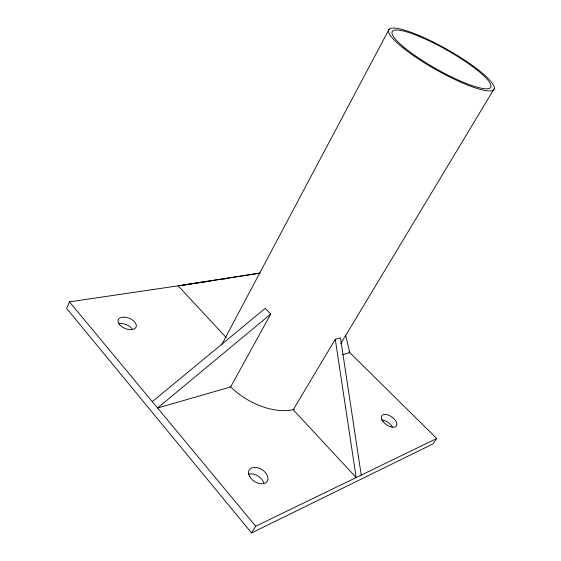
<?xml version="1.0" encoding="UTF-8"?>
<svg xmlns="http://www.w3.org/2000/svg" width="561" height="561" viewBox="0 0 561 561"><rect width="100%" height="100%" fill="white"/><g stroke="black" fill="none" stroke-linecap="round" stroke-linejoin="round"><path stroke-width="0.84" d="M207.149 281.559L69.438 301.846L66.626 308.41L251.552 532.95L432.973 443.898L436.746 438.506L348.956 351.817M221.644 344.805L389.103 29.242M270.732 314.034L230.627 386.957L157.578 408.022L270.732 314.034L265.178 308.375L152.29 401.655M335.282 339.3L293.214 409.761L356.165 477.551L335.282 339.3L340.492 337.939L361.242 475.097M340.681 343.774L494.374 88.435M251.552 532.95L255.711 526.232L436.746 438.506M342.28 354.762L349.755 352.603L345.597 334.917M260.234 273.039L178.132 285.837L226.342 337.757M183.742 285.009L259.652 273.186M208.881 281.306L210.613 281.054M212.346 280.795L214.94 280.416M220.136 279.651L221.868 279.392M223.601 279.14L225.333 278.88M69.438 301.846L255.711 526.232M248.53 474.15A10.603 7.048 32.7 0 1 263.824 483.196M119.016 323.613A9.614 5.554 22.1 0 1 132.466 329.391M381.55 419.965A8.843 4.74 35.4 0 1 392.384 427.026M294.406 409.306A50.693 28.702 29.5 0 1 230.22 386.403M249.701 476.577A10.652 6.998 32.6 0 0 266.545 482.165A10.652 6.998 32.6 0 0 258.544 468.021A10.652 6.998 32.6 0 0 249.701 476.577M119.71 324.805A9.649 5.505 22.2 0 0 135.524 327.954A9.649 5.505 22.2 0 0 126.267 317.386A9.649 5.505 22.2 0 0 119.71 324.805M382.946 421.297A8.871 4.698 35.3 0 0 396.248 426.15A8.871 4.698 35.3 0 0 388.24 415.084A8.871 4.698 35.3 0 0 382.946 421.297M402.77 47.692A60.511 11.557 29.5 0 0 492.123 90.637A60.511 11.557 29.5 0 0 429.389 40.154A60.511 11.557 29.5 0 0 402.77 47.692M405.189 48.267A56.591 10.806 29.5 0 0 488.82 88.561A56.591 10.806 29.5 0 0 430.406 41.423A56.591 10.806 29.5 0 0 405.189 48.267"/></g></svg>
